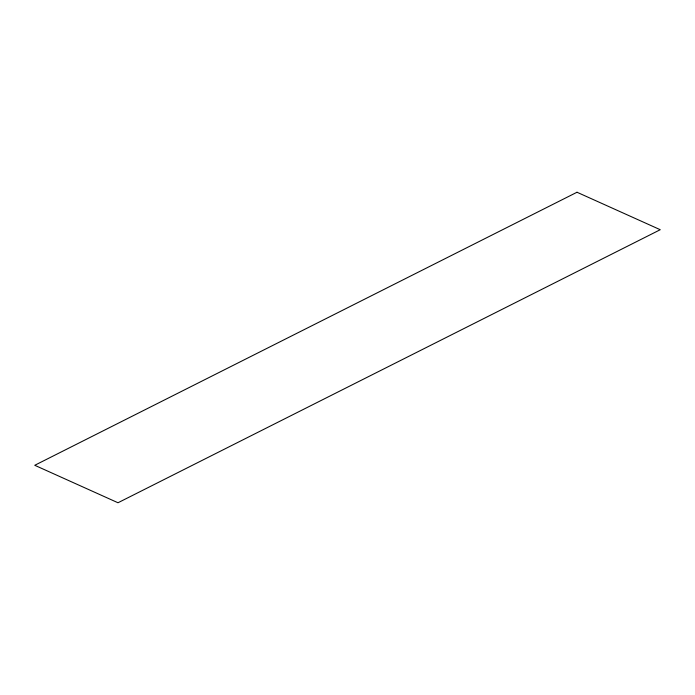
<?xml version="1.0" encoding="UTF-8"?>
<svg xmlns="http://www.w3.org/2000/svg" width="695" height="695" viewBox="0 0 695 695"><rect width="100%" height="100%" fill="white"/><g stroke="black" fill="none" stroke-linecap="round" stroke-linejoin="round"><path stroke-width="1.04" d="M577.006 192.246L34.75 465.285L117.994 502.754L660.25 229.715L577.006 192.246"/></g></svg>
